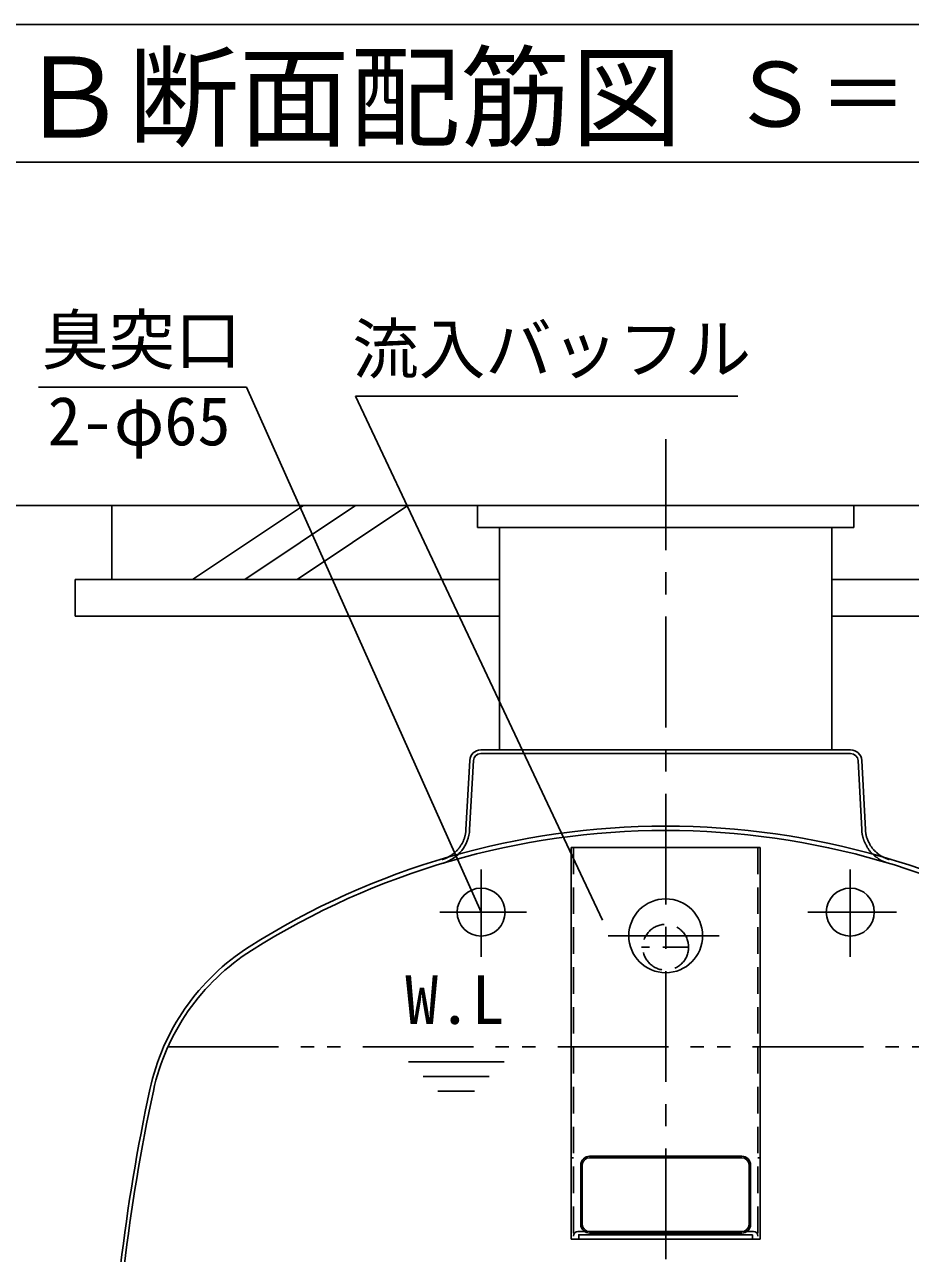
# Model space of a CAD drawing. Units: millimetres, scale not verified. Extents: x -22013 to 8910, y -6308 to 6308.
# Drawn here: x 56 to 1256, y -2347 to -683 of the extents above; entities that cross this region are included whole.
import ezdxf
from ezdxf.enums import TextEntityAlignment as Align

# ---------------------------------------------------------------- set-up
doc = ezdxf.new("R2010")
doc.units = ezdxf.units.MM
doc.header["$LTSCALE"] = 30
for name, pattern in [('CHAIN1', [8, 5, -1, 1, -1]), ('DASHED1', [1.8, 1.2, -0.6]), ('DOUBLE_CHAIN1', [8.8, 5, -1, 0.6, -0.6, 0.6, -1])]:
    doc.linetypes.add(name, pattern=pattern)
for name, color, linetype, lineweight in [('0-1_空気管', 3, 'Continuous', 25), ('0-2_09', 3, 'Continuous', 25), ('0-4_躯体', 3, 'Continuous', 25), ('0-5_文字', 3, 'Continuous', 25), ('0-6_機器', 3, 'Continuous', 25)]:
    doc.layers.add(name, color=color, linetype=linetype, lineweight=lineweight)
doc.styles.add('ＭＳ ゴシック', font='')
doc.styles.get('ＭＳ ゴシック').set_extended_font_data('MS Gothic')

msp = doc.modelspace()

# ---------------------------------------------------------------- linework, layer by layer
at = {"layer": '0-1_空気管', "linetype": 'CHAIN1'}
for p, q in [((924.18, -1244.45), (924.18, -3579.74)), ((674.18, -1826.72), (674.18, -1945.23)), ((1174.18, -1945.23), (1174.18, -1826.72)), ((618.32, -1884.58), (735.7, -1884.58)), ((1116.5, -1884.58), (1236.69, -1884.58)), ((846.44, -1916.58), (1005.48, -1916.58))]:
    msp.add_line(p, q, dxfattribs=at)
at = {"layer": '0-1_空気管', "linetype": 'DASHED1'}
msp.add_line((956.18, -1932.08), (891.18, -1932.08), dxfattribs=at)
at = {"layer": '0-1_空気管', "linetype": 'DOUBLE_CHAIN1'}
msp.add_line((249.86, -2067.08), (1598.49, -2067.08), dxfattribs=at)
at = {"layer": '0-1_空気管'}
for centre, radius in [((674.18, -1884.58), 32.5), ((1174.18, -1884.58), 32.5), ((924.18, -1916.58), 50)]:
    msp.add_circle(centre, radius, dxfattribs=at)
at = {"layer": '0-1_空気管', "linetype": 'DASHED1'}
msp.add_circle((924.18, -1932.08), 31, dxfattribs=at)
at = {"layer": '0-1_空気管'}
for centre, radius, start, end in [((924.18, -2824.08), 1056, 90, 122.294), ((924.18, -2824.08), 1050, 90, 122.294), ((924.18, -2824.08), 1056, 57.706, 90), ((924.18, -2824.08), 1050, 57.706, 90), ((524.67, -2189.35), 306, 122.5569, 167.799), ((523.48, -2190.09), 300, 122.294, 167.825), ((2674, -2654.09), 2505, 167.799, 178.863), ((2674, -2654.09), 2500, 167.825, 178.863)]:
    msp.add_arc(centre, radius, start, end, dxfattribs=at)
at = {"layer": '0-2_09'}
for p, q in [((699.18, -1665.05), (699.18, -1364.11)), ((1149.18, -1364.11), (1149.18, -1665.05)), ((658.69, -1679.27), (653.64, -1772.62)), ((658.63, -1772.88), (663.68, -1679.53)), ((1174.69, -1665.05), (673.67, -1665.05)), ((673.67, -1670.05), (1174.69, -1670.05)), ((1184.67, -1679.53), (1189.72, -1772.88)), ((1194.72, -1772.62), (1189.67, -1679.27)), ((1223.32, -1817.56), (1223.84, -1817.72)), ((1223.84, -1817.72), (1225.31, -1818.16))]:
    msp.add_line(p, q, dxfattribs=at)
for points in [[(645.26, -1796.49), (645.83, -1795.68), (646.38, -1794.86), (646.91, -1794.03), (647.42, -1793.19), (647.91, -1792.34), (648.39, -1791.47), (648.84, -1790.6), (649.28, -1789.71), (649.7, -1788.82), (650.09, -1787.91), (650.47, -1787), (650.83, -1786.09), (651.16, -1785.18), (651.47, -1784.28), (651.76, -1783.39), (652.02, -1782.52), (652.26, -1781.67), (652.48, -1780.86), (652.66, -1780.08), (652.82, -1779.33), (652.96, -1778.63), (653.08, -1777.96), (653.18, -1777.33), (653.27, -1776.74), (653.34, -1776.19), (653.4, -1775.68), (653.45, -1775.21), (653.49, -1774.78), (653.53, -1774.39), (653.55, -1774.04), (653.58, -1773.73), (653.59, -1773.47), (653.6, -1773.24), (653.64, -1772.62)], [(1189.72, -1772.88), (1189.76, -1773.5), (1189.77, -1773.76), (1189.79, -1774.08), (1189.81, -1774.43), (1189.83, -1774.83), (1189.86, -1775.25), (1189.9, -1775.69), (1189.94, -1776.15), (1189.99, -1776.61), (1190.04, -1777.08), (1190.11, -1777.55), (1190.18, -1778.04), (1190.26, -1778.54), (1190.37, -1779.07), (1190.48, -1779.64), (1190.62, -1780.25), (1190.77, -1780.9), (1190.95, -1781.61), (1191.14, -1782.36), (1191.35, -1783.13), (1191.57, -1783.92), (1191.8, -1784.7), (1192.03, -1785.47), (1192.25, -1786.21), (1192.48, -1786.9), (1192.69, -1787.54), (1192.9, -1788.14), (1193.12, -1788.72), (1193.35, -1789.3), (1193.61, -1789.89), (1193.89, -1790.51), (1194.22, -1791.18), (1194.59, -1791.92), (1195.01, -1792.74), (1195.48, -1793.62), (1195.99, -1794.56), (1196.52, -1795.53), (1197.08, -1796.51), (1197.66, -1797.48)], [(1206.92, -1801.2), (1206.22, -1800.5), (1205.55, -1799.8), (1204.92, -1799.12), (1204.35, -1798.45), (1203.8, -1797.78), (1203.28, -1797.09), (1202.77, -1796.36), (1202.26, -1795.58), (1201.75, -1794.74), (1201.23, -1793.83), (1200.69, -1792.82), (1200.13, -1791.75), (1199.57, -1790.63), (1199.02, -1789.48), (1198.48, -1788.32), (1197.97, -1787.18), (1197.49, -1786.07), (1197.06, -1785.01), (1196.69, -1784.03), (1196.36, -1783.11), (1196.08, -1782.25), (1195.84, -1781.44), (1195.64, -1780.66), (1195.47, -1779.91), (1195.33, -1779.17), (1195.21, -1778.45), (1195.11, -1777.73), (1195.03, -1777.01), (1194.96, -1776.32), (1194.9, -1775.66), (1194.85, -1775.05), (1194.82, -1774.49), (1194.79, -1774), (1194.72, -1772.62)], [(621.61, -1813.37), (622.03, -1813.25), (622.2, -1813.19), (622.42, -1813.13), (622.67, -1813.05), (622.97, -1812.95), (623.3, -1812.84), (623.67, -1812.72), (624.08, -1812.58), (624.52, -1812.42), (625.01, -1812.24), (625.52, -1812.04), (626.08, -1811.82), (626.67, -1811.57), (627.29, -1811.3), (627.94, -1810.99), (628.62, -1810.66), (629.34, -1810.3), (630.08, -1809.9), (630.84, -1809.46), (631.63, -1809), (632.42, -1808.51), (633.23, -1808), (634.03, -1807.46), (634.84, -1806.89), (635.63, -1806.31), (636.41, -1805.71), (637.19, -1805.1), (637.94, -1804.47), (638.68, -1803.82), (639.41, -1803.15), (640.13, -1802.47), (640.82, -1801.77), (641.51, -1801.06), (642.18, -1800.33), (642.83, -1799.59), (643.46, -1798.84), (644.08, -1798.07), (644.68, -1797.29), (645.26, -1796.49)], [(1197.66, -1797.48), (1198.23, -1798.43), (1198.81, -1799.33), (1199.38, -1800.18), (1199.95, -1800.98), (1200.53, -1801.75), (1201.14, -1802.5), (1201.8, -1803.24), (1202.5, -1803.99), (1203.27, -1804.76), (1204.13, -1805.56), (1205.07, -1806.41), (1206.08, -1807.29), (1207.14, -1808.19), (1208.24, -1809.09), (1209.35, -1809.97), (1210.45, -1810.83), (1211.52, -1811.63), (1212.55, -1812.37), (1213.51, -1813.04), (1214.42, -1813.63), (1215.27, -1814.16), (1216.09, -1814.63), (1216.88, -1815.05), (1217.64, -1815.43), (1218.4, -1815.78), (1219.15, -1816.09), (1219.9, -1816.39), (1220.65, -1816.67), (1221.38, -1816.93), (1222.07, -1817.16), (1222.73, -1817.37), (1223.32, -1817.56)], [(1226.75, -1813.37), (1226.21, -1813.21), (1225.98, -1813.14), (1225.72, -1813.06), (1225.41, -1812.97), (1225.07, -1812.86), (1224.71, -1812.74), (1224.33, -1812.62), (1223.94, -1812.49), (1223.54, -1812.35), (1223.14, -1812.2), (1222.75, -1812.04), (1222.34, -1811.88), (1221.91, -1811.69), (1221.47, -1811.49), (1221, -1811.27), (1220.49, -1811.02), (1219.95, -1810.75), (1219.37, -1810.44), (1218.76, -1810.11), (1218.13, -1809.77), (1217.49, -1809.41), (1216.85, -1809.04), (1216.23, -1808.68), (1215.63, -1808.32), (1215.07, -1807.98), (1214.56, -1807.66), (1214.07, -1807.35), (1213.61, -1807.03), (1213.16, -1806.71), (1212.7, -1806.36), (1212.22, -1805.98), (1211.7, -1805.55), (1211.13, -1805.07), (1210.51, -1804.53), (1209.83, -1803.93), (1209.12, -1803.28), (1208.39, -1802.61), (1207.65, -1801.91), (1206.92, -1801.2)]]:
    msp.add_lwpolyline(points, dxfattribs=at)
for centre, radius, start, end in [((673.67, -1680.05), 15, 90, 177), ((673.67, -1680.05), 10, 90, 177), ((1174.69, -1680.05), 15, 3, 90), ((1174.69, -1680.05), 10, 3, 90), ((608.7, -1770.26), 50, 286.666, 357)]:
    msp.add_arc(centre, radius, start, end, dxfattribs=at)
at = {"layer": '0-4_躯体'}
for p, q in [((1179.18, -1334.11), (669.18, -1334.11)), ((796.18, -2327.36), (796.18, -1797.05)), ((1052.18, -1797.05), (796.18, -1797.05)), ((1052.18, -1797.05), (1052.18, -2327.36)), ((809.18, -2307.05), (809.18, -2227.05)), ((811.18, -2307.05), (811.18, -2227.05)), ((821.18, -2215.05), (1027.18, -2215.05)), ((821.18, -2217.05), (1027.18, -2217.05)), ((1037.18, -2227.05), (1037.18, -2307.05)), ((1039.18, -2227.05), (1039.18, -2307.05)), ((796.18, -2327.36), (1052.18, -2327.36)), ((814.54, -2317.05), (805.18, -2317.05)), ((1027.2, -2317.05), (821.18, -2317.05)), ((1027.18, -2319.05), (821.18, -2319.05)), ((1043.18, -2317.05), (1033.81, -2317.05)), ((1041.91, -2327.36), (1041.91, -2321.3))]:
    msp.add_line(p, q, dxfattribs=at)
at = {"layer": '0-4_躯体', "linetype": 'DASHED1'}
for p, q in [((799.18, -1797.05), (799.18, -2327.36)), ((1049.18, -1797.05), (1049.18, -2327.36)), ((799.18, -2217.05), (796.18, -2217.05)), ((1052.18, -2217.05), (1049.18, -2217.05))]:
    msp.add_line(p, q, dxfattribs=at)
at = {"layer": '0-4_躯体'}
msp.add_lwpolyline([(806.44, -2327.36), (806.44, -2321.3), (1041.91, -2321.3)], dxfattribs=at)
for centre, radius, start, end in [((821.18, -2227.05), 12, 90, 180), ((821.18, -2227.05), 10, 90, 180), ((1027.18, -2227.05), 12, 0, 90), ((1027.18, -2227.05), 10, 0, 90), ((821.18, -2307.05), 12, 180, 270), ((821.18, -2307.05), 10, 180, 270), ((1027.18, -2307.05), 10, 270, 0), ((1027.18, -2307.05), 12, 270, 0), ((805.18, -2323.05), 6, 90, 180), ((1043.18, -2323.05), 6, 0, 90)]:
    msp.add_arc(centre, radius, start, end, dxfattribs=at)
at = {"layer": '0-5_文字'}
for p, q in [((356.44, -1173.77), (74.48, -1173.77)), ((674.18, -1884.58), (356.44, -1173.77)), ((1021.87, -1186.06), (503.87, -1186.06)), ((838.63, -1895.55), (503.87, -1186.06)), ((705.23, -2087.08), (575.73, -2087.08)), ((685.23, -2107.08), (595.73, -2107.08)), ((665.23, -2127.08), (615.73, -2127.08))]:
    msp.add_line(p, q, dxfattribs=at)
at = {"layer": '0-6_機器'}
for p, q in [((1946.19, -683.18), (-335.4, -683.18)), ((669.18, -1334.11), (1179.18, -1334.11)), ((669.18, -1334.11), (669.18, -1364.11)), ((1179.18, -1334.11), (1179.18, -1364.11)), ((669.18, -1364.11), (1179.18, -1364.11))]:
    msp.add_line(p, q, dxfattribs=at)
at = {"layer": '0-6_機器', "color": 2}
for p, q in [((-275.82, -1334.11), (2654.81, -1334.11)), ((174.18, -1434.11), (174.18, -1334.11)), ((283.38, -1434.11), (433.38, -1334.11)), ((354.09, -1434.11), (504.09, -1334.11)), ((424.8, -1434.11), (574.81, -1334.11)), ((124.18, -1484.11), (124.18, -1434.11)), ((124.18, -1434.11), (699.18, -1434.11)), ((1149.18, -1434.11), (1724.18, -1434.11)), ((124.18, -1484.11), (699.18, -1484.11)), ((1149.18, -1484.11), (1724.18, -1484.11))]:
    msp.add_line(p, q, dxfattribs=at)
at = {"layer": '0-6_機器'}
msp.add_lwpolyline([(-335.4, -683.18), (-335.4, -869.49), (1946.19, -869.49)], dxfattribs=at)

# ---------------------------------------------------------------- texts
at = {"layer": '0-5_文字', "color": 4, "style": 'ＭＳ ゴシック'}
for s, p in [('臭突口', (79.48, -1162.77)), ('流入バッフル', (499.87, -1175.06)), ('2-φ65', (87.07, -1272.57)), ('W.L', (571.23, -2055.69))]:
    msp.add_text(s, height=65.98, dxfattribs=at).set_placement(p, align=Align.BOTTOM_LEFT)
at = {"layer": '0-6_機器', "color": 4, "style": 'ＭＳ ゴシック'}
for s, height, p in [('Ｂ－Ｂ断面配筋図', 110, (-254.15, -869.46)), ('Ｓ＝１／３０', 87.98, (1011.66, -847.79))]:
    msp.add_text(s, height=height, dxfattribs=at).set_placement(p, align=Align.BOTTOM_LEFT)

doc.saveas('drawing.dxf')
